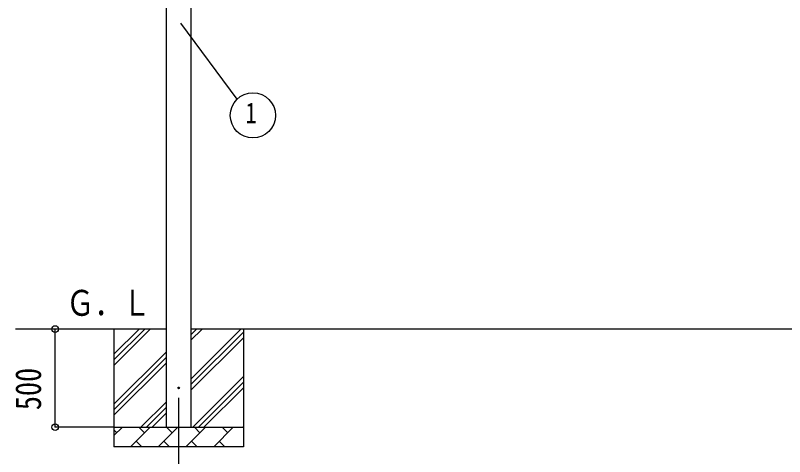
# Model space of a CAD drawing. Units: millimetres, scale not verified. Extents: x -16820 to 16820, y -11880 to 11880.
# Drawn here: x -14599 to -10677, y -3071 to -823 of the extents above; entities that cross this region are included whole.
import ezdxf
from ezdxf.enums import TextEntityAlignment as Align

# ---------------------------------------------------------------- set-up
doc = ezdxf.new("R2010")
doc.units = ezdxf.units.MM
doc.header["$LTSCALE"] = 50
for name, color, linetype in [('0-4_YKK_12', 2, 'Continuous'), ('0-5_YKK_13', 4, 'Continuous'), ('0-6_YKK_A1', 4, 'Continuous'), ('0-7_YKK_D', 6, 'Continuous')]:
    doc.layers.add(name, color=color, linetype=linetype)
doc.styles.add('ＭＳ ゴシック', font='')
doc.styles.get('ＭＳ ゴシック').set_extended_font_data('MS Gothic')

msp = doc.modelspace()

# ---------------------------------------------------------------- linework, layer by layer
at = {"layer": '0-4_YKK_12'}
msp.add_line((-13766.42, -2771), (-13766.42, -3271), dxfattribs=at)
at = {"layer": '0-5_YKK_13'}
msp.add_circle((-13766.42, -2721), 4.5, dxfattribs=at)
at = {"layer": '0-6_YKK_A1'}
for p, q in [((-13828.92, -2921), (-13828.92, -121)), ((-13703.92, -121), (-13703.92, -2921)), ((-13828.92, -2421), (-14598.92, -2421)), ((-14096.42, -2421), (-14096.42, -3021)), ((-14096.42, -2606.05), (-13911.37, -2421)), ((-14096.42, -2577.77), (-13939.65, -2421)), ((-14096.42, -2549.48), (-13967.94, -2421)), ((-8555.92, -2421), (-13703.92, -2421)), ((-13703.92, -2676.1), (-13448.82, -2421)), ((-13703.92, -2478.11), (-13646.81, -2421)), ((-13703.92, -2449.82), (-13675.1, -2421)), ((-13436.42, -2421), (-13436.42, -3021)), ((-13703.92, -2704.38), (-13436.42, -2436.88)), ((-13703.92, -2732.67), (-13436.42, -2465.17)), ((-14096.42, -2804.04), (-13828.92, -2536.54)), ((-14096.42, -2832.32), (-13828.92, -2564.82)), ((-14096.42, -2860.61), (-13828.92, -2593.11)), ((-13694.26, -2921), (-13436.42, -2663.16)), ((-13665.98, -2921), (-13436.42, -2691.44)), ((-13637.69, -2921), (-13436.42, -2719.73)), ((-13958.82, -2921), (-13828.92, -2791.1)), ((-13930.54, -2921), (-13828.92, -2819.38)), ((-13902.25, -2921), (-13828.92, -2847.67)), ((-14096.42, -2921), (-13436.42, -2921)), ((-14096.42, -2963.89), (-14053.53, -2921)), ((-14082.08, -2949.55), (-14096.42, -2935.21)), ((-14012.11, -3021), (-13912.11, -2921)), ((-13940.66, -2949.55), (-13969.21, -2921)), ((-13870.68, -3021), (-13770.68, -2921)), ((-13799.24, -2949.55), (-13827.79, -2921)), ((-13729.26, -3021), (-13629.26, -2921)), ((-13657.82, -2949.55), (-13686.37, -2921)), ((-13587.84, -3021), (-13487.84, -2921)), ((-13516.4, -2949.55), (-13544.95, -2921)), ((-13439.71, -2921), (-13436.42, -2917.72)), ((-13983.55, -2992.45), (-13955, -3021)), ((-13842.13, -2992.45), (-13813.58, -3021)), ((-13700.71, -2992.45), (-13672.16, -3021)), ((-13559.29, -2992.45), (-13530.74, -3021)), ((-13436.42, -3021), (-14096.42, -3021))]:
    msp.add_line(p, q, dxfattribs=at)
at = {"layer": '0-7_YKK_D'}
for p, q in [((-13756.67, -862.04), (-13469, -1250.27)), ((-14396.42, -2921), (-14396.42, -2421)), ((-14097.42, -2921), (-14397.42, -2921))]:
    msp.add_line(p, q, dxfattribs=at)
for centre, radius in [((-13387.84, -1332.03), 115.2), ((-14396.42, -2421), 17), ((-14396.42, -2921), 17)]:
    msp.add_circle(centre, radius, dxfattribs=at)

# ---------------------------------------------------------------- texts
at = {"layer": '0-6_YKK_A1', "style": 'ＭＳ ゴシック', "width": 0.8}
msp.add_text('Ｇ．Ｌ', height=132, dxfattribs=at).set_placement((-14340.2, -2393), align=Align.BOTTOM_LEFT)
at = {"layer": '0-7_YKK_D', "style": 'ＭＳ ゴシック', "width": 0.8}
msp.add_text('1', height=105.6, dxfattribs=at).set_placement((-13426.24, -1404.03), align=Align.BOTTOM_LEFT)
msp.add_text('500', height=132, rotation=90, dxfattribs=at).set_placement((-14428.42, -2834.2), align=Align.BOTTOM_LEFT)

doc.saveas('drawing.dxf')
